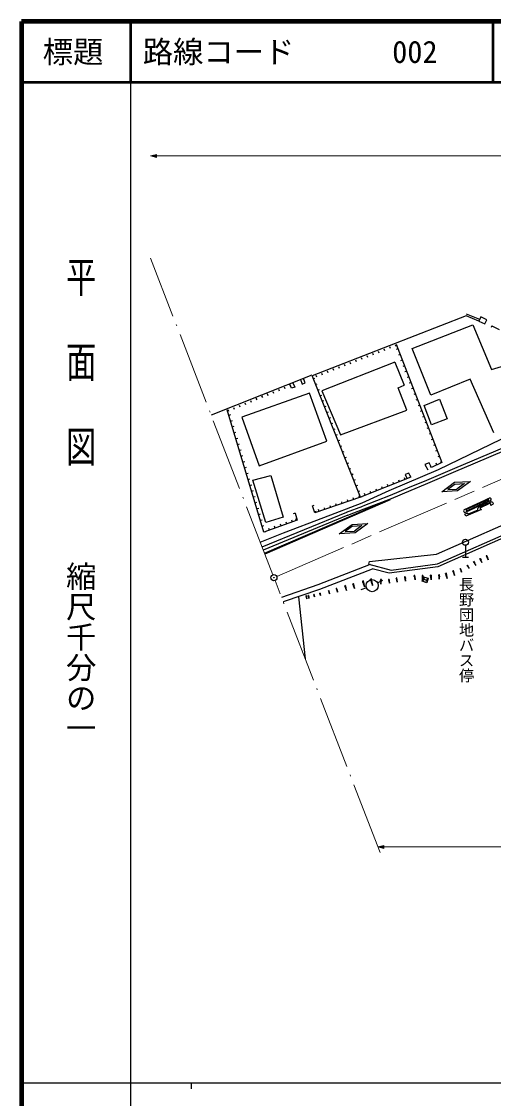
# Model space of a CAD drawing. Units: millimetres, scale not verified. Extents: x 40000 to 680000, y 20000 to 380000.
# Drawn here: x 40000 to 117844, y 202409 to 380000 of the extents above; entities that cross this region are included whole.
import ezdxf
from ezdxf.enums import TextEntityAlignment as Align

# ---------------------------------------------------------------- set-up
doc = ezdxf.new("R2010")
doc.units = ezdxf.units.MM
doc.header["$LTSCALE"] = 1000
doc.linetypes.add('CHAIN', pattern=[18.5, 12, -1.5, 3.5, -1.5])
doc.linetypes.add('LONG_DASHED_DOTTED', pattern=[15.25, 12, -1.5, 0.25, -1.5])
for name, color, linetype, lineweight in [('M-BGD', 7, 'Continuous', 25), ('M-BMK', 2, 'CHAIN', 13), ('M-BMK-HTXT', 7, 'Continuous', 13), ('M-BMK-LINE', 2, 'LONG_DASHED_DOTTED', 13), ('M-BMK-SRVR', 3, 'Continuous', 25), ('M-OTRS', 6, 'Continuous', 25), ('M-STR-STRC', 7, 'Continuous', 25), ('M-TTL', 2, 'Continuous', 140), ('M-TTL-BAND', 7, 'Continuous', 25), ('M-TTL-LINE', 7, 'Continuous', 50)]:
    doc.layers.add(name, color=color, linetype=linetype, lineweight=lineweight)
doc.layers.add('M-TTL-TXT', color=7, linetype='Continuous')
doc.styles.add('@ＭＳ ゴシック', font='')
doc.styles.add('ＭＳ ゴシック', font='')
doc.styles.get('@ＭＳ ゴシック').set_extended_font_data('@MS Gothic')
doc.styles.get('ＭＳ ゴシック').set_extended_font_data('MS Gothic')

msp = doc.modelspace()

# ---------------------------------------------------------------- linework, layer by layer
at = {"layer": 'M-BGD'}
for p, q in [((113318, 331470), (87951, 321589)), ((115412, 330617), (113318, 331470)), ((113320, 331793), (115525, 330894)), ((115781, 331290), (115412, 330617)), ((115412, 330617), (116410, 330159)), ((116739, 330815), (115780, 331297)), ((116410, 330159), (116739, 330815)), ((104417, 326062), (114464, 329990)), ((114464, 329990), (117518, 322595)), ((117598, 329831), (117457, 329567)), ((117598, 329831), (118762, 329211)), ((101778, 326818), (109337, 307303)), ((97878, 325304), (97986, 325024)), ((98811, 325666), (98920, 325387)), ((99745, 326029), (99853, 325749)), ((100678, 326391), (100787, 326112)), ((101612, 326754), (101720, 326474)), ((102075, 326050), (101795, 325942)), ((102437, 325116), (102157, 325008)), ((107495, 318388), (104417, 326062)), ((101565, 323805), (89543, 319079)), ((93210, 323491), (93319, 323212)), ((94144, 323854), (94252, 323574)), ((95077, 324216), (95186, 323937)), ((96011, 324579), (96119, 324299)), ((96944, 324941), (97053, 324662)), ((101565, 323805), (103130, 320032)), ((102798, 324182), (102519, 324074)), ((103160, 323249), (102880, 323140)), ((87885, 321689), (71293, 315062)), ((87951, 321589), (87980, 321460)), ((95910, 301554), (87980, 321460)), ((88543, 321679), (88651, 321399)), ((89476, 322041), (89585, 321762)), ((90410, 322404), (90518, 322124)), ((91343, 322766), (91452, 322487)), ((92277, 323129), (92385, 322849)), ((103522, 322315), (103242, 322207)), ((117518, 322595), (119158, 323099)), ((83335, 319761), (83447, 319483)), ((84557, 319525), (84223, 320229)), ((84267, 320137), (84379, 319859)), ((85095, 319725), (84557, 319525)), ((84762, 320430), (85095, 319725)), ((86029, 320948), (86305, 320220)), ((86305, 320220), (86798, 320418)), ((86798, 320418), (86489, 321131)), ((86526, 321045), (86633, 320765)), ((88127, 321091), (88405, 321202)), ((88497, 320161), (88776, 320272)), ((102111, 319590), (103130, 320032)), ((103884, 321381), (103604, 321273)), ((104245, 320447), (103966, 320339)), ((114006, 321004), (107495, 318388)), ((117906, 312198), (114006, 321004)), ((87487, 318737), (76347, 314732)), ((79606, 318258), (79719, 317980)), ((80538, 318634), (80651, 318356)), ((81471, 319010), (81583, 318732)), ((82403, 319386), (82515, 319107)), ((90385, 310805), (87487, 318737)), ((88868, 319230), (89147, 319341)), ((89239, 318300), (89517, 318411)), ((89543, 319079), (92586, 311848)), ((103551, 315894), (102111, 319590)), ((104607, 319513), (104327, 319405)), ((104969, 318580), (104689, 318471)), ((74946, 316380), (75058, 316101)), ((75878, 316755), (75990, 316477)), ((76810, 317131), (76922, 316853)), ((77742, 317507), (77854, 317229)), ((78674, 317883), (78787, 317604)), ((89609, 317370), (89888, 317481)), ((89980, 316439), (90259, 316550)), ((105330, 317646), (105051, 317537)), ((105692, 316712), (105412, 316604)), ((106389, 316672), (108956, 317702)), ((107648, 313481), (106389, 316672)), ((108956, 317702), (110205, 314470)), ((79992, 295805), (73942, 315975)), ((74014, 316004), (74126, 315726)), ((74209, 315086), (74496, 315172)), ((76347, 314732), (79212, 306719)), ((90350, 315509), (90629, 315620)), ((90721, 314579), (91000, 314690)), ((92586, 311848), (103551, 315894)), ((106054, 315778), (105774, 315670)), ((106416, 314844), (106136, 314736)), ((110205, 314470), (107648, 313481)), ((74498, 314124), (74785, 314210)), ((74786, 313161), (75074, 313247)), ((91092, 313648), (91370, 313759)), ((91462, 312718), (91741, 312829)), ((106777, 313911), (106498, 313802)), ((107139, 312977), (106859, 312868)), ((75075, 312198), (75362, 312285)), ((75364, 311236), (75651, 311322)), ((79212, 306719), (90385, 310805)), ((91833, 311788), (92112, 311899)), ((92204, 310858), (92482, 310969)), ((107501, 312043), (107221, 311935)), ((107862, 311109), (107583, 311001)), ((108761, 306142), (119108, 311138)), ((75652, 310273), (75940, 310359)), ((75941, 309311), (76228, 309397)), ((92574, 309927), (92853, 310038)), ((92945, 308997), (93224, 309108)), ((108224, 310175), (107944, 310067)), ((108586, 309242), (108306, 309133)), ((119615, 309756), (114275, 307499)), ((114520, 307062), (120060, 309419)), ((76230, 308348), (76517, 308434)), ((76519, 307385), (76806, 307472)), ((93315, 308067), (93594, 308178)), ((93686, 307136), (93965, 307247)), ((107223, 307236), (106541, 306940)), ((107614, 306441), (107223, 307236)), ((109337, 307303), (107614, 306441)), ((108948, 308308), (108668, 308199)), ((109309, 307374), (109030, 307266)), ((114275, 307499), (111415, 306284)), ((76807, 306423), (77095, 306509)), ((77096, 305460), (77383, 305546)), ((94057, 306206), (94335, 306317)), ((100616, 302638), (108761, 306142)), ((103871, 305536), (103257, 305283)), ((104196, 304843), (103871, 305536)), ((111415, 306284), (106389, 304176)), ((106541, 306940), (107011, 306067)), ((106617, 303714), (111627, 305850)), ((107614, 306441), (107480, 306710)), ((108510, 306889), (108375, 307157)), ((111627, 305850), (114520, 307062)), ((77385, 304498), (77672, 304584)), ((78160, 304349), (81120, 305159)), ((80305, 297374), (78160, 304349)), ((81120, 305159), (83140, 298252)), ((94427, 305276), (94706, 305387)), ((94798, 304345), (95077, 304456)), ((104196, 304843), (95910, 301554)), ((101388, 303729), (101277, 304007)), ((102324, 304100), (102213, 304379)), ((103260, 304472), (103149, 304750)), ((103257, 305283), (103603, 304591)), ((106389, 304176), (104025, 303201)), ((104196, 304843), (104085, 305122)), ((104291, 302715), (106617, 303714)), ((109320, 302472), (111422, 304019)), ((111528, 303724), (110304, 302823)), ((111422, 304019), (114029, 304155)), ((111528, 303724), (113046, 303803)), ((113046, 303803), (111822, 302902)), ((114029, 304155), (111927, 302607)), ((77673, 303535), (77961, 303621)), ((77962, 302572), (78249, 302659)), ((95169, 303415), (95447, 303526)), ((95539, 302485), (95818, 302596)), ((96164, 300633), (100616, 302638)), ((96708, 301871), (96597, 302150)), ((97644, 302243), (97533, 302521)), ((98580, 302614), (98469, 302893)), ((99516, 302986), (99405, 303264)), ((100452, 303357), (100341, 303636)), ((104025, 303201), (100825, 301846)), ((101051, 301330), (104291, 302715)), ((111927, 302607), (109320, 302472)), ((110304, 302823), (111822, 302902)), ((78251, 301610), (78538, 301696)), ((78539, 300647), (78827, 300733)), ((80080, 292320), (100725, 301237)), ((100785, 301099), (80134, 292180)), ((87989, 300139), (88276, 300229)), ((88357, 298968), (87989, 300139)), ((95910, 301554), (88357, 298968)), ((89883, 298230), (96164, 300633)), ((91006, 299875), (90909, 300159)), ((91959, 300201), (91861, 300485)), ((92911, 300528), (92814, 300811)), ((93864, 300854), (93767, 301138)), ((94817, 301180), (94720, 301464)), ((95769, 301506), (95672, 301790)), ((95910, 301554), (96189, 301665)), ((100825, 301846), (96305, 300097)), ((96505, 299618), (101051, 301330)), ((113059, 299528), (117145, 301413)), ((117354, 300959), (113268, 299074)), ((116935, 301151), (113394, 299518)), ((117019, 300970), (113478, 299336)), ((117393, 300757), (115395, 299835)), ((117183, 300495), (115730, 299824)), ((116093, 300928), (116963, 301329)), ((117819, 300403), (117411, 300214)), ((78828, 299685), (79116, 299771)), ((79117, 298722), (79404, 298808)), ((79676, 293366), (93634, 299094)), ((93848, 298576), (79878, 292843)), ((85111, 298925), (84823, 298839)), ((85111, 298925), (85452, 297775)), ((88291, 299178), (88577, 299268)), ((89100, 299223), (89003, 299506)), ((90053, 299549), (89956, 299833)), ((93575, 299069), (96305, 300097)), ((93848, 298576), (96505, 299618)), ((113125, 298788), (113533, 298976)), ((113292, 298425), (113125, 298788)), ((115886, 299511), (113292, 298425)), ((113645, 298735), (113533, 298976)), ((115260, 299411), (113648, 298736)), ((79406, 297759), (79693, 297846)), ((79694, 296797), (79982, 296883)), ((85452, 297775), (79992, 295805)), ((83140, 298252), (80305, 297374)), ((81854, 296477), (81752, 296759)), ((82799, 296818), (82697, 297100)), ((83190, 295679), (89883, 298230)), ((83744, 297159), (83642, 297441)), ((84689, 297500), (84588, 297782)), ((85397, 297961), (85109, 297876)), ((92416, 295524), (94511, 297080)), ((94617, 296786), (93397, 295879)), ((94511, 297080), (97117, 297226)), ((94617, 296786), (96135, 296871)), ((96135, 296871), (94915, 295964)), ((97117, 297226), (95022, 295670)), ((108460, 292181), (121402, 297868)), ((79385, 294121), (83190, 295679)), ((79983, 295834), (80270, 295920)), ((80908, 296136), (80806, 296418)), ((95022, 295670), (92416, 295524)), ((93397, 295879), (94915, 295964)), ((108627, 290578), (121872, 296436)), ((122029, 295997), (108644, 290098)), ((97386, 290943), (108460, 292181)), ((115676, 291450), (115580, 291401)), ((115580, 291401), (115949, 290803)), ((115659, 291274), (115596, 291395)), ((115608, 291402), (115744, 291139)), ((115832, 290999), (115621, 291408)), ((115633, 291415), (115918, 290864)), ((115857, 291012), (115646, 291421)), ((115655, 291426), (115791, 291163)), ((115732, 291312), (115669, 291433)), ((115949, 290803), (115676, 291450)), ((116759, 291910), (116659, 291868)), ((116659, 291868), (116978, 291243)), ((116727, 291736), (116675, 291862)), ((116687, 291867), (116801, 291594)), ((116877, 291448), (116700, 291872)), ((116713, 291878), (116952, 291306)), ((116903, 291458), (116726, 291883)), ((116736, 291887), (116850, 291614)), ((116803, 291767), (116750, 291893)), ((116978, 291243), (116759, 291910)), ((97523, 290464), (88861, 287101)), ((97812, 289718), (89137, 286350)), ((97309, 290491), (97386, 290943)), ((97309, 290491), (100959, 289541)), ((100661, 289008), (97861, 289744)), ((108644, 290098), (100661, 289008)), ((100959, 289541), (108627, 290578)), ((112419, 289793), (112331, 289764)), ((112331, 289764), (112566, 289210)), ((112382, 289646), (112345, 289757)), ((112356, 289761), (112436, 289521)), ((112493, 289391), (112367, 289765)), ((112379, 289768), (112547, 289265)), ((112515, 289398), (112390, 289772)), ((112399, 289775), (112479, 289535)), ((112449, 289669), (112411, 289779)), ((112566, 289210), (112419, 289793)), ((113585, 290364), (113502, 290322)), ((113502, 290322), (113818, 289810)), ((113570, 290213), (113516, 290317)), ((113527, 290323), (113643, 290097)), ((113718, 289977), (113537, 290328)), ((113548, 290334), (113792, 289862)), ((113740, 289988), (113559, 290339)), ((113567, 290343), (113683, 290118)), ((113632, 290245), (113579, 290349)), ((113818, 289810), (113585, 290364)), ((114648, 290944), (114551, 290894)), ((114551, 290894), (114921, 290297)), ((114631, 290768), (114568, 290889)), ((114580, 290895), (114716, 290632)), ((114804, 290493), (114593, 290902)), ((114605, 290908), (114889, 290358)), ((114829, 290506), (114618, 290915)), ((114627, 290919), (114763, 290657)), ((114704, 290805), (114641, 290927)), ((114921, 290297), (114648, 290944)), ((96398, 287745), (96248, 287707)), ((96248, 287707), (96573, 286758)), ((96289, 287699), (96394, 287290)), ((96472, 287067), (96308, 287704)), ((96328, 287709), (96549, 286852)), ((96511, 287077), (96347, 287714)), ((96362, 287718), (96467, 287309)), ((96432, 287535), (96383, 287723)), ((96573, 286758), (96398, 287745)), ((97709, 288086), (97544, 288044)), ((97544, 288044), (97901, 287000)), ((97621, 287822), (97567, 288030)), ((97588, 288036), (97704, 287586)), ((97790, 287341), (97610, 288041)), ((97631, 288047), (97874, 287104)), ((97833, 287352), (97652, 288052)), ((97668, 288056), (97784, 287606)), ((97746, 287855), (97692, 288062)), ((97901, 287000), (97709, 288086)), ((98726, 287436), (99613, 287896)), ((99226, 288011), (99269, 287210)), ((99350, 288008), (99226, 288011)), ((99236, 287841), (99240, 287997)), ((99256, 287997), (99248, 287659)), ((99259, 287470), (99272, 287996)), ((99269, 287210), (99350, 288008)), ((99288, 287996), (99271, 287288)), ((99291, 287470), (99304, 287995)), ((99316, 287995), (99308, 287657)), ((99330, 287839), (99334, 287995)), ((100646, 288006), (100555, 287991)), ((100555, 287991), (100693, 287406)), ((100585, 287867), (100567, 287983)), ((100578, 287984), (100618, 287734)), ((100651, 287597), (100590, 287986)), ((100602, 287988), (100684, 287464)), ((100675, 287600), (100614, 287990)), ((100623, 287991), (100662, 287741)), ((100654, 287878), (100636, 287994)), ((100693, 287406), (100646, 288006)), ((101901, 288237), (101793, 288220)), ((101793, 288220), (101955, 287537)), ((101829, 288075), (101807, 288210)), ((101821, 288212), (101867, 287920)), ((101906, 287760), (101835, 288215)), ((101849, 288217), (101945, 287605)), ((101934, 287764), (101863, 288219)), ((101873, 288221), (101919, 287928)), ((101910, 288088), (101889, 288223)), ((101955, 287537), (101901, 288237)), ((103290, 288438), (103183, 288421)), ((103183, 288421), (103345, 287738)), ((103218, 288276), (103197, 288411)), ((103211, 288413), (103257, 288121)), ((103296, 287960), (103225, 288415)), ((103239, 288417), (103334, 287805)), ((103324, 287964), (103252, 288419)), ((103263, 288421), (103309, 288129)), ((103300, 288288), (103278, 288423)), ((103345, 287738), (103290, 288438)), ((104857, 288659), (104750, 288642)), ((104750, 288642), (104911, 287959)), ((104785, 288497), (104764, 288632)), ((104777, 288634), (104823, 288341)), ((104862, 288181), (104791, 288636)), ((104805, 288638), (104901, 288026)), ((104890, 288185), (104819, 288640)), ((104829, 288642), (104875, 288350)), ((104866, 288509), (104845, 288644)), ((104911, 287959), (104857, 288659)), ((106066, 287688), (106313, 288449)), ((106104, 288656), (106147, 287956)), ((106212, 288655), (106104, 288656)), ((106114, 288508), (106116, 288644)), ((106130, 288644), (106125, 288348)), ((106137, 288183), (106144, 288644)), ((106147, 287956), (106212, 288655)), ((106158, 288643), (106148, 288024)), ((106165, 288183), (106172, 288643)), ((106182, 288643), (106178, 288347)), ((106196, 288506), (106198, 288643)), ((106409, 288260), (106255, 287784)), ((106313, 288449), (107074, 288202)), ((106332, 288022), (106808, 287868)), ((106885, 288106), (106730, 287630)), ((107074, 288202), (106827, 287441)), ((107582, 288729), (107458, 288724)), ((107458, 288724), (107551, 287927)), ((107479, 288555), (107472, 288711)), ((107488, 288711), (107502, 288374)), ((107525, 288187), (107504, 288712)), ((107520, 288713), (107548, 288005)), ((107557, 288188), (107536, 288713)), ((107548, 288714), (107562, 288376)), ((107551, 287927), (107582, 288729)), ((107572, 288559), (107566, 288715)), ((108932, 288753), (108824, 288749)), ((108824, 288749), (108906, 288051)), ((108842, 288601), (108836, 288737)), ((108850, 288738), (108862, 288442)), ((108883, 288278), (108864, 288738)), ((108878, 288739), (108903, 288120)), ((108911, 288279), (108892, 288739)), ((108903, 288740), (108915, 288444)), ((108906, 288051), (108932, 288753)), ((108924, 288604), (108919, 288740)), ((110067, 289032), (109931, 289001)), ((109931, 289001), (110199, 288139)), ((109989, 288818), (109950, 288989)), ((109967, 288993), (110052, 288623)), ((110116, 288420), (109985, 288997)), ((110002, 289001), (110179, 288225)), ((110151, 288428), (110020, 289005)), ((110033, 289008), (110118, 288638)), ((110092, 288842), (110053, 289013)), ((110199, 288139), (110067, 289032)), ((111248, 289430), (111130, 289391)), ((111130, 289391), (111443, 288652)), ((111198, 289234), (111148, 289382)), ((111163, 289387), (111271, 289066)), ((111345, 288893), (111178, 289392)), ((111193, 289397), (111419, 288726)), ((111376, 288903), (111209, 289402)), ((111220, 289406), (111327, 289085)), ((111287, 289264), (111237, 289412)), ((111443, 288652), (111248, 289430)), ((88861, 287101), (82888, 285031)), ((89137, 286350), (83177, 284285)), ((90716, 286139), (90642, 286116)), ((90642, 286116), (90825, 285649)), ((90682, 286017), (90653, 286110)), ((90663, 286113), (90724, 285911)), ((90768, 285802), (90672, 286116)), ((90682, 286119), (90811, 285696)), ((90787, 285808), (90691, 286122)), ((90699, 286124), (90760, 285922)), ((90738, 286034), (90709, 286128)), ((90825, 285649), (90716, 286139)), ((91982, 286515), (91893, 286488)), ((91893, 286488), (92113, 285927)), ((91940, 286369), (91906, 286481)), ((91918, 286484), (91992, 286242)), ((92044, 286110), (91929, 286488)), ((91940, 286491), (92096, 285983)), ((92067, 286117), (91952, 286495)), ((91961, 286497), (92035, 286255)), ((92008, 286389), (91973, 286501)), ((92113, 285927), (91982, 286515)), ((93447, 286988), (93327, 286957)), ((93327, 286957), (93587, 286198)), ((93383, 286796), (93344, 286947)), ((93360, 286951), (93444, 286624)), ((93507, 286446), (93375, 286955)), ((93391, 286959), (93568, 286274)), ((93538, 286454), (93406, 286963)), ((93418, 286966), (93502, 286639)), ((93474, 286820), (93435, 286971)), ((93587, 286198), (93447, 286988)), ((94777, 287283), (94657, 287252)), ((94657, 287252), (94916, 286493)), ((94713, 287091), (94674, 287242)), ((94689, 287246), (94773, 286918)), ((94836, 286740), (94705, 287250)), ((94720, 287254), (94897, 286568)), ((94867, 286748), (94736, 287258)), ((94747, 287261), (94832, 286933)), ((94804, 287114), (94765, 287265)), ((94916, 286493), (94777, 287283)), ((96898, 286634), (95959, 286292)), ((96318, 287505), (96270, 287694)), ((106827, 287441), (106066, 287688)), ((85669, 285154), (86805, 274918)), ((86994, 285298), (86918, 285284)), ((86918, 285284), (87046, 284799)), ((86946, 285181), (86928, 285277)), ((86938, 285278), (86976, 285071)), ((87007, 284957), (86948, 285280)), ((86958, 285282), (87037, 284847)), ((87027, 284960), (86968, 285284)), ((86975, 285285), (87013, 285077)), ((87004, 285191), (86986, 285287)), ((87046, 284799), (86994, 285298)), ((87351, 285377), (87275, 285363)), ((87275, 285363), (87403, 284878)), ((87303, 285260), (87285, 285356)), ((87295, 285358), (87333, 285150)), ((87364, 285036), (87305, 285360)), ((87315, 285361), (87394, 284926)), ((87384, 285040), (87324, 285363)), ((87332, 285365), (87370, 285157)), ((87360, 285271), (87343, 285367)), ((87403, 284878), (87351, 285377)), ((88261, 285532), (88201, 285517)), ((88201, 285517), (88324, 285135)), ((88227, 285436), (88209, 285512)), ((88217, 285514), (88256, 285350)), ((88286, 285260), (88225, 285516)), ((88233, 285518), (88315, 285173)), ((88302, 285264), (88240, 285520)), ((88246, 285521), (88286, 285357)), ((88273, 285447), (88255, 285523)), ((88324, 285135), (88261, 285532)), ((89252, 285753), (89192, 285738)), ((89192, 285738), (89316, 285356)), ((89219, 285657), (89201, 285733)), ((89208, 285735), (89248, 285571)), ((89277, 285481), (89216, 285737)), ((89224, 285739), (89306, 285394)), ((89293, 285485), (89232, 285740)), ((89238, 285742), (89277, 285578)), ((89265, 285668), (89246, 285744)), ((89316, 285356), (89252, 285753))]:
    msp.add_line(p, q, dxfattribs=at)
msp.add_circle((97838, 286976), 995, dxfattribs=at)
for centre, radius, start, end in [((116977, 301060), 100, 294.76233, 114.76233), ((117250, 301186), 250, 294.76233, 114.76233), ((117248, 300359), 150, 15.16241, 115.5647), ((117519, 300484), 300, 19.98181, 114.96167), ((117118, 300278), 300, 347.69415, 23.6488), ((117579, 300472), 250, 343.93323, 27.41003), ((113163, 299301), 250, 114.76233, 294.76233), ((113436, 299427), 100, 114.76233, 294.76233), ((115519, 299562), 300, 114.50854, 210.15662), ((115793, 299688), 150, 114.76233, 204.76233), ((115893, 299811), 300, 218.14105, 268.66565)]:
    msp.add_arc(centre, radius, start, end, dxfattribs=at)
at = {"layer": 'M-BMK'}
msp.add_line((82090, 288487), (134924, 311317), dxfattribs=at)
at = {"layer": 'M-BMK-HTXT'}
for p, q in [((62282, 358094), (61282, 357844)), ((61282, 357844), (62282, 357594)), ((61282, 357844), (451565, 357844)), ((61384, 357844), (62257, 358056)), ((62257, 357631), (61387, 357844)), ((61487, 357844), (62219, 358019)), ((62219, 357669), (61487, 357844)), ((61587, 357844), (62182, 357981)), ((62182, 357706), (61587, 357844)), ((61689, 357844), (62144, 357944)), ((62144, 357744), (61689, 357844)), ((61789, 357844), (62107, 357906)), ((62107, 357781), (61789, 357844)), ((61892, 357844), (62069, 357869)), ((62069, 357844), (61892, 357844)), ((62069, 357819), (61892, 357844)), ((62069, 357869), (62069, 357819)), ((62107, 357906), (62107, 357781)), ((62144, 357944), (62144, 357744)), ((62182, 357981), (62182, 357706)), ((62219, 358019), (62219, 357669)), ((62257, 358056), (62257, 357631)), ((62282, 357594), (62282, 358094)), ((99776, 244140), (98776, 243890)), ((98776, 243890), (99776, 243640)), ((98776, 243890), (202674, 243890)), ((98878, 243890), (99751, 244102)), ((99751, 243677), (98881, 243890)), ((98981, 243890), (99713, 244065)), ((99713, 243715), (98981, 243890)), ((99081, 243890), (99676, 244027)), ((99676, 243752), (99081, 243890)), ((99183, 243890), (99638, 243990)), ((99638, 243790), (99183, 243890)), ((99283, 243890), (99601, 243952)), ((99601, 243827), (99283, 243890)), ((99386, 243890), (99563, 243915)), ((99563, 243890), (99386, 243890)), ((99563, 243865), (99386, 243890)), ((99563, 243915), (99563, 243865)), ((99601, 243952), (99601, 243827)), ((99638, 243990), (99638, 243790)), ((99676, 244027), (99676, 243752)), ((99713, 244065), (99713, 243715)), ((99751, 244102), (99751, 243677)), ((99776, 243640), (99776, 244140))]:
    msp.add_line(p, q, dxfattribs=at)
at = {"layer": 'M-BMK-LINE'}
for p, q in [((81451, 288755), (61282, 340988)), ((99138, 242951), (81811, 287822))]:
    msp.add_line(p, q, dxfattribs=at)
at = {"layer": 'M-BMK-SRVR'}
for centre, radius in [((81631, 288289), 498), ((81631, 288290), 1.5)]:
    msp.add_circle(centre, radius, dxfattribs=at)
at = {"layer": 'M-OTRS'}
for centre, radius in [((81631, 288290), 49.8), ((81631, 288289), 15)]:
    msp.add_circle(centre, radius, dxfattribs=at)
at = {"layer": 'M-STR-STRC'}
for p, q in [((113227, 293631), (113227, 291659)), ((112717, 291659), (113729, 291659))]:
    msp.add_line(p, q, dxfattribs=at)
msp.add_circle((113227, 294134), 502, dxfattribs=at)
at = {"layer": 'M-TTL'}
for p, q in [((40000, 380000), (40000, 20000)), ((680000, 380000), (40000, 380000))]:
    msp.add_line(p, q, dxfattribs=at)
at = {"layer": 'M-TTL-BAND'}
for p, q in [((58000, 370000), (58000, 20000)), ((40000, 205000), (579000, 205000)), ((68000, 205000), (68000, 204000))]:
    msp.add_line(p, q, dxfattribs=at)
at = {"layer": 'M-TTL-LINE'}
for p, q in [((58000, 380000), (58000, 370000)), ((117750, 380000), (117750, 370000)), ((40000, 370000), (680000, 370000))]:
    msp.add_line(p, q, dxfattribs=at)

# ---------------------------------------------------------------- texts
at = {"layer": 'M-BGD', "style": '@ＭＳ ゴシック'}
msp.add_text('長野団地バス停', height=1833, rotation=270, dxfattribs=at).set_placement((111906, 288428), align=Align.BOTTOM_LEFT)
at = {"layer": 'M-TTL-BAND', "style": '@ＭＳ ゴシック', "width": 1.4}
msp.add_text('平  面  図', height=3666, rotation=270, dxfattribs=at).set_placement((49777, 306475), align=Align.MIDDLE_RIGHT)
at = {"layer": 'M-TTL-BAND', "style": '@ＭＳ ゴシック'}
msp.add_text('縮尺千分の一', height=3666, rotation=270, dxfattribs=at).set_placement((49777, 261030), align=Align.MIDDLE_RIGHT)
at = {"layer": 'M-TTL-TXT', "style": 'ＭＳ ゴシック'}
msp.add_text('標題', height=3666, dxfattribs=at).set_placement((48500, 375000), align=Align.MIDDLE_CENTER)
for s, p in [('路線コード', (60000, 375000)), ('002', (101142, 375000))]:
    msp.add_text(s, height=3666, dxfattribs=at).set_placement(p, align=Align.MIDDLE_LEFT)

doc.saveas('drawing.dxf')
